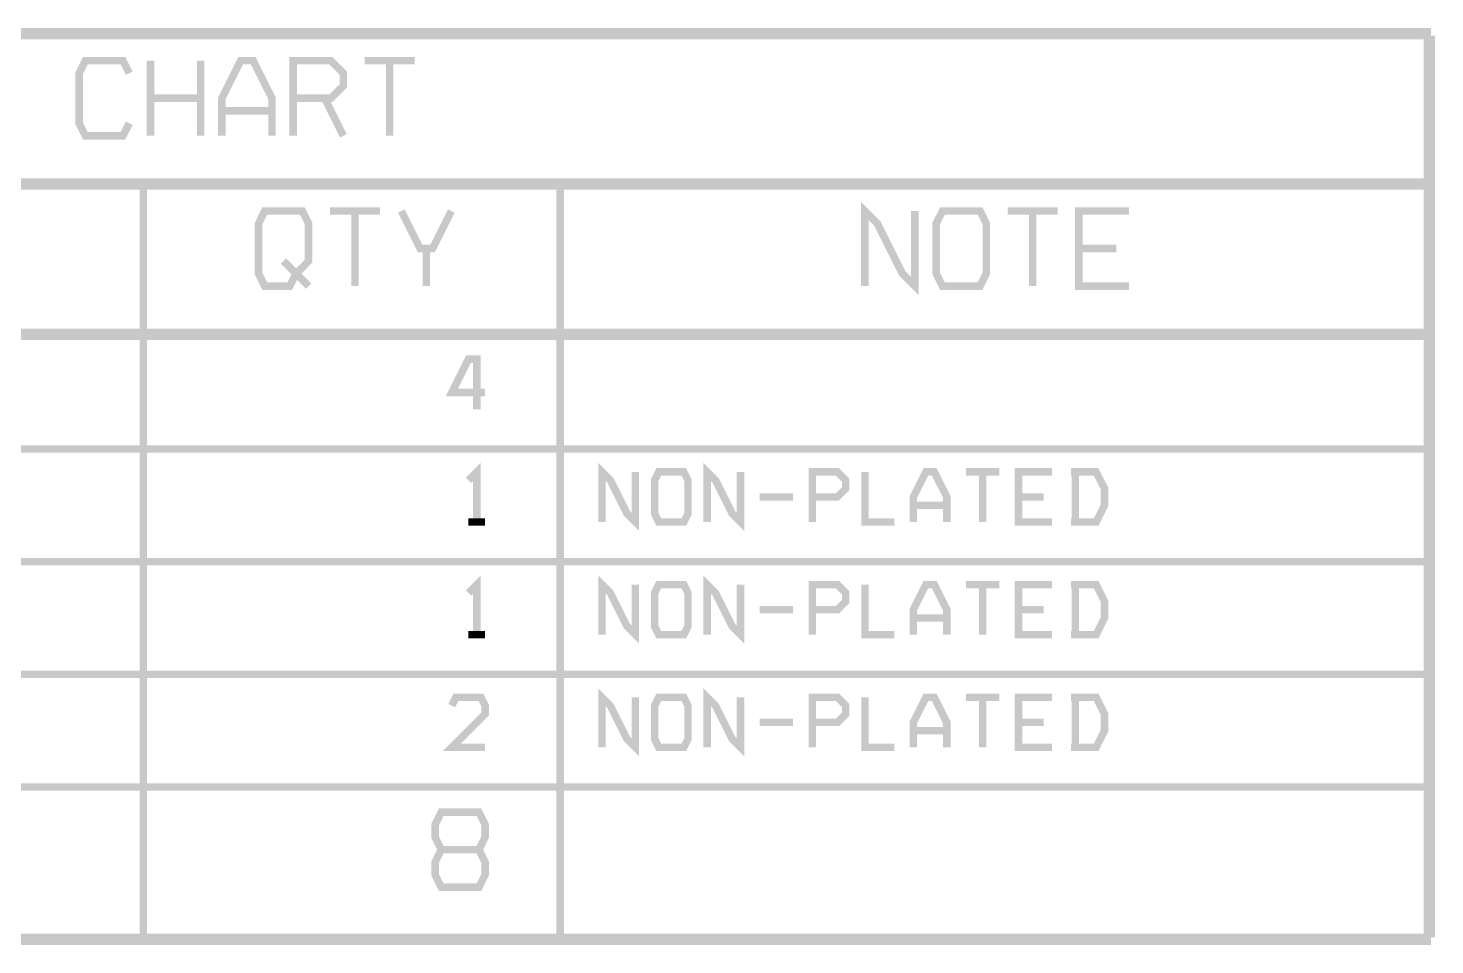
# Model space of a CAD drawing. Extents: x -36.4 to 58.7, y -46.6 to 14.
# Drawn here: x 11.11 to 58.67, y -46.61 to -15.62 of the extents above; entities that cross this region are included whole.
import ezdxf

# ---------------------------------------------------------------- set-up
doc = ezdxf.new("R2010")
doc.units = 0
doc.header["$MEASUREMENT"] = 0
doc.layers.add('22-316-0_DRD', color=7, linetype='CONTINUOUS')

msp = doc.modelspace()

# ---------------------------------------------------------------- linework, layer by layer
at = {"layer": '22-316-0_DRD', "const_width": 0.254}
for points in [[(58.547, -15.748), (-36.322, -15.748)], [(58.42, -15.875), (-36.195, -15.875)], [(58.42, -46.355), (58.42, -15.875)], [(58.547, -46.355), (58.547, -15.875)], [(14.53134, -18.83918), (14.31798, -19.26082), (13.04798, -19.26082), (12.83716, -18.83918), (12.83716, -17.145), (13.04798, -16.72082), (14.31798, -16.72082), (14.53134, -17.145)], [(15.25016, -19.26082), (15.25016, -16.72082)], [(16.94434, -19.26082), (16.94434, -16.72082)], [(19.35734, -19.26082), (19.35734, -17.99082), (18.72234, -16.72082), (18.29816, -16.72082), (17.66316, -17.99082), (17.66316, -19.26082)], [(20.07616, -17.99082), (21.34616, -17.99082), (21.77034, -17.56918), (21.77034, -17.145), (21.34616, -16.72082), (20.07616, -16.72082), (20.07616, -19.26082)], [(24.18334, -16.72082), (22.48916, -16.72082)], [(23.33498, -19.26082), (23.33498, -16.72082)], [(16.94434, -17.99082), (15.25016, -17.99082)], [(21.13534, -17.99082), (21.77034, -19.26082)], [(19.35734, -18.415), (17.66316, -18.415)], [(58.42, -20.828), (-36.195, -20.828)], [(58.42, -20.955), (-36.195, -20.955)], [(15.00632, -46.355), (15.00632, -20.955)], [(29.10332, -46.355), (29.10332, -20.955)], [(18.90268, -23.91918), (19.1135, -24.34082), (19.95932, -24.34082), (20.17268, -23.91918), (20.59432, -23.495), (20.59432, -22.225), (20.3835, -21.80082), (19.1135, -21.80082), (18.90268, -22.225), (18.90268, -23.91918)], [(23.00732, -21.80082), (21.31568, -21.80082)], [(22.1615, -24.34082), (22.1615, -21.80082)], [(25.42032, -21.80082), (24.78532, -23.07082), (24.36368, -23.07082), (23.72868, -21.80082)], [(41.09466, -21.80082), (41.09466, -24.34082), (40.67048, -23.91918), (39.82466, -22.225), (39.40048, -21.80082), (39.40048, -24.34082)], [(42.02684, -24.34082), (41.81348, -23.91918), (41.81348, -22.225), (42.02684, -21.80082), (43.29684, -21.80082), (43.50766, -22.225), (43.50766, -23.91918), (43.29684, -24.34082), (42.02684, -24.34082)], [(45.92066, -21.80082), (44.22648, -21.80082)], [(45.07484, -24.34082), (45.07484, -21.80082)], [(48.33366, -24.34082), (46.63948, -24.34082), (46.63948, -21.80082), (48.33366, -21.80082)], [(24.5745, -24.34082), (24.5745, -23.07082)], [(47.90948, -23.07082), (46.63948, -23.07082)], [(19.7485, -23.495), (20.59432, -24.34082)], [(58.42, -25.908), (-36.195, -25.908)], [(58.42, -26.035), (-36.195, -26.035)], [(26.56332, -27.94), (25.43556, -27.94), (25.99944, -26.81224), (26.28138, -26.81224), (26.28138, -28.50388)], [(58.42, -29.845), (-36.195, -29.845)], [(26.28138, -32.31388), (26.28138, -30.62224), (25.99944, -30.90418)], [(31.64332, -30.62224), (31.64332, -32.31388), (31.36138, -32.03194), (30.7975, -30.90418), (30.51556, -30.62224), (30.51556, -32.31388)], [(35.19932, -30.62224), (35.19932, -32.31388), (34.91738, -32.03194), (34.3535, -30.90418), (34.07156, -30.62224), (34.07156, -32.31388)], [(32.43326, -32.31388), (32.29356, -32.03194), (32.29356, -30.90418), (32.43326, -30.62224), (33.28162, -30.62224), (33.42132, -30.90418), (33.42132, -32.03194), (33.28162, -32.31388), (32.43326, -32.31388)], [(37.62756, -31.46806), (38.47338, -31.46806), (38.75532, -31.18612), (38.75532, -30.90418), (38.47338, -30.62224), (37.62756, -30.62224), (37.62756, -32.31388)], [(40.39362, -32.31388), (39.40556, -32.31388), (39.40556, -30.62224)], [(42.17162, -32.31388), (42.17162, -31.46806), (41.74744, -30.62224), (41.4655, -30.62224), (41.04132, -31.46806), (41.04132, -32.31388)], [(43.94962, -30.62224), (42.81932, -30.62224)], [(43.3832, -32.31388), (43.3832, -30.62224)], [(45.72762, -32.31388), (44.59732, -32.31388), (44.59732, -30.62224), (45.72762, -30.62224)], [(46.37532, -32.31388), (47.22114, -32.31388), (47.50562, -31.75), (47.50562, -31.18612), (47.22114, -30.62224), (46.37532, -30.62224)], [(46.51756, -32.31388), (46.51756, -30.62224)], [(36.97732, -31.46806), (35.84956, -31.46806)], [(45.44314, -31.46806), (44.59732, -31.46806)], [(42.17162, -31.75), (41.04132, -31.75)], [(26.56332, -32.31388), (25.99944, -32.31388)], [(58.42, -33.655), (-36.195, -33.655)], [(26.28138, -36.12388), (26.28138, -34.43224), (25.99944, -34.71418)], [(31.64332, -34.43224), (31.64332, -36.12388), (31.36138, -35.84194), (30.7975, -34.71418), (30.51556, -34.43224), (30.51556, -36.12388)], [(35.19932, -34.43224), (35.19932, -36.12388), (34.91738, -35.84194), (34.3535, -34.71418), (34.07156, -34.43224), (34.07156, -36.12388)], [(32.43326, -36.12388), (32.29356, -35.84194), (32.29356, -34.71418), (32.43326, -34.43224), (33.28162, -34.43224), (33.42132, -34.71418), (33.42132, -35.84194), (33.28162, -36.12388), (32.43326, -36.12388)], [(37.62756, -35.27806), (38.47338, -35.27806), (38.75532, -34.99612), (38.75532, -34.71418), (38.47338, -34.43224), (37.62756, -34.43224), (37.62756, -36.12388)], [(40.39362, -36.12388), (39.40556, -36.12388), (39.40556, -34.43224)], [(42.17162, -36.12388), (42.17162, -35.27806), (41.74744, -34.43224), (41.4655, -34.43224), (41.04132, -35.27806), (41.04132, -36.12388)], [(43.94962, -34.43224), (42.81932, -34.43224)], [(43.3832, -36.12388), (43.3832, -34.43224)], [(45.72762, -36.12388), (44.59732, -36.12388), (44.59732, -34.43224), (45.72762, -34.43224)], [(46.37532, -36.12388), (47.22114, -36.12388), (47.50562, -35.56), (47.50562, -34.99612), (47.22114, -34.43224), (46.37532, -34.43224)], [(46.51756, -36.12388), (46.51756, -34.43224)], [(36.97732, -35.27806), (35.84956, -35.27806)], [(45.44314, -35.27806), (44.59732, -35.27806)], [(42.17162, -35.56), (41.04132, -35.56)], [(26.56332, -36.12388), (25.99944, -36.12388)], [(58.42, -37.465), (-36.195, -37.465)], [(31.64332, -38.24224), (31.64332, -39.93388), (31.36138, -39.65194), (30.7975, -38.52418), (30.51556, -38.24224), (30.51556, -39.93388)], [(35.19932, -38.24224), (35.19932, -39.93388), (34.91738, -39.65194), (34.3535, -38.52418), (34.07156, -38.24224), (34.07156, -39.93388)], [(26.56332, -39.93388), (25.43556, -39.93388), (26.56332, -38.80612), (26.56332, -38.52418), (26.42362, -38.24224), (25.57526, -38.24224), (25.43556, -38.52418)], [(32.43326, -39.93388), (32.29356, -39.65194), (32.29356, -38.52418), (32.43326, -38.24224), (33.28162, -38.24224), (33.42132, -38.52418), (33.42132, -39.65194), (33.28162, -39.93388), (32.43326, -39.93388)], [(37.62756, -39.08806), (38.47338, -39.08806), (38.75532, -38.80612), (38.75532, -38.52418), (38.47338, -38.24224), (37.62756, -38.24224), (37.62756, -39.93388)], [(40.39362, -39.93388), (39.40556, -39.93388), (39.40556, -38.24224)], [(42.17162, -39.93388), (42.17162, -39.08806), (41.74744, -38.24224), (41.4655, -38.24224), (41.04132, -39.08806), (41.04132, -39.93388)], [(43.94962, -38.24224), (42.81932, -38.24224)], [(43.3832, -39.93388), (43.3832, -38.24224)], [(45.72762, -39.93388), (44.59732, -39.93388), (44.59732, -38.24224), (45.72762, -38.24224)], [(46.37532, -39.93388), (47.22114, -39.93388), (47.50562, -39.37), (47.50562, -38.80612), (47.22114, -38.24224), (46.37532, -38.24224)], [(46.51756, -39.93388), (46.51756, -38.24224)], [(36.97732, -39.08806), (35.84956, -39.08806)], [(45.44314, -39.08806), (44.59732, -39.08806)], [(42.17162, -39.37), (41.04132, -39.37)], [(58.42, -41.275), (-36.195, -41.275)], [(26.3525, -43.39082), (26.56332, -42.96918), (26.56332, -42.545), (26.3525, -42.12082), (25.0825, -42.12082), (24.87168, -42.545), (24.87168, -42.96918), (25.0825, -43.39082), (26.3525, -43.39082), (26.56332, -43.815), (26.56332, -44.23918), (26.3525, -44.66082), (25.0825, -44.66082), (24.87168, -44.23918), (24.87168, -43.815), (25.0825, -43.39082)], [(58.547, -46.482), (-36.322, -46.482)], [(58.42, -46.355), (-36.195, -46.355)]]:
    msp.add_lwpolyline(points, dxfattribs=at)

doc.saveas('drawing.dxf')
